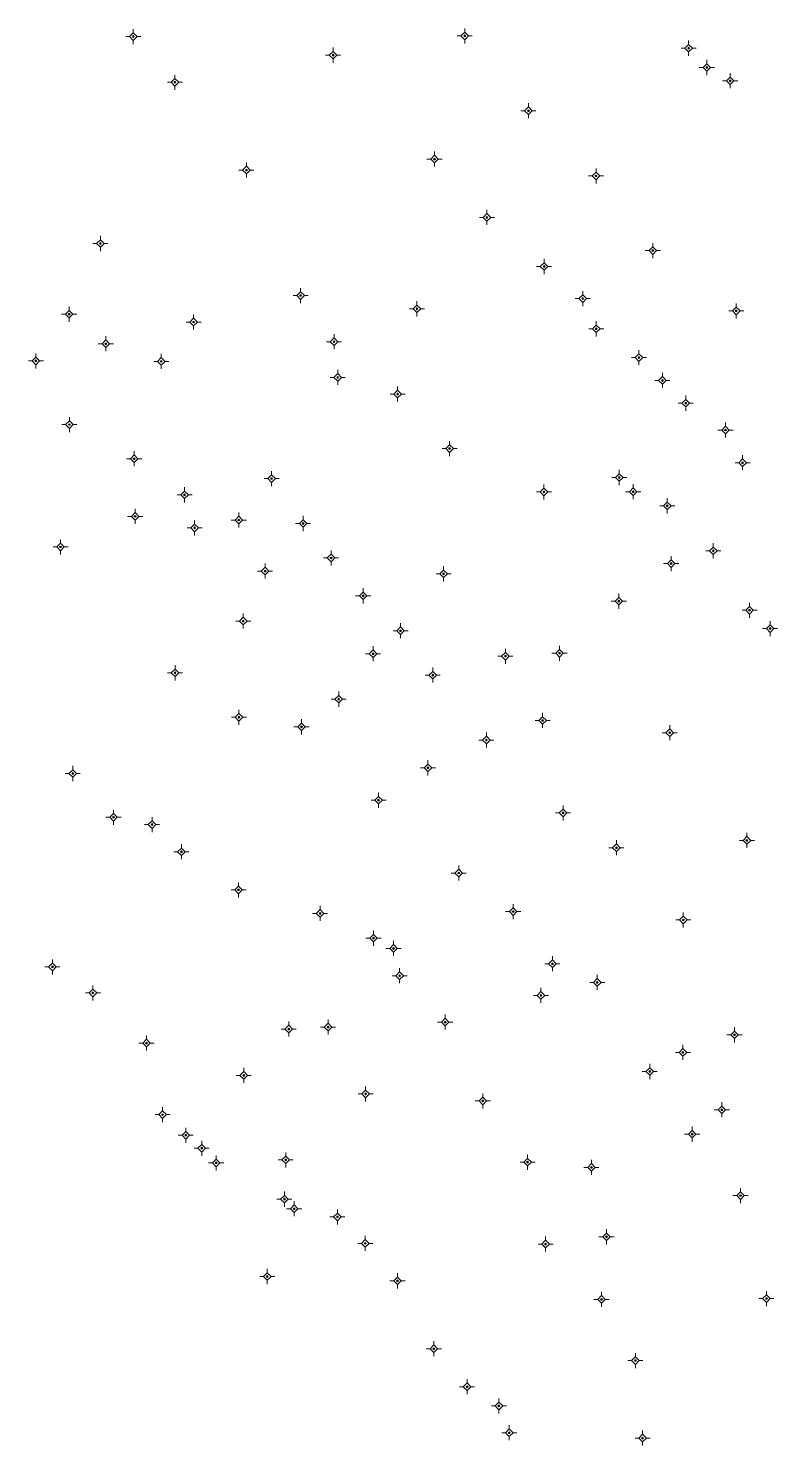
# Model space of a CAD drawing. Header units: metres. Extents: x 549561 to 552993, y 1838153 to 1840977.
# Drawn here: x 551998.2 to 552246.3, y 1840013.6 to 1840482.9 of the extents above; entities that cross this region are included whole.
import ezdxf

# ---------------------------------------------------------------- set-up
doc = ezdxf.new("R2010")
doc.units = ezdxf.units.M
doc.header["$LTSCALE"] = 2.8
doc.layers.add('11', color=7, linetype='Continuous', lineweight=13)

msp = doc.modelspace()

# ---------------------------------------------------------------- hatches: boundary and pattern name
at = {"layer": '11'}
for points in [[(552033.25, 1840480.13, 1), (552032.649, 1840480.13, 1)], [(552143.01, 1840480.35, 1), (552142.409, 1840480.35, 1)], [(552217.16, 1840476.29, 1), (552216.559, 1840476.29, 1)], [(552099.4, 1840473.97, 1), (552098.799, 1840473.97, 1)], [(552223.17, 1840469.89, 1), (552222.569, 1840469.89, 1)], [(552047.03, 1840464.99, 1), (552046.429, 1840464.99, 1)], [(552230.91, 1840465.49, 1), (552230.309, 1840465.49, 1)], [(552164.1, 1840455.58, 1), (552163.5, 1840455.58, 1)], [(552132.99, 1840439.58, 1), (552132.389, 1840439.58, 1)], [(552070.69, 1840435.94, 1), (552070.09, 1840435.94, 1)], [(552186.5, 1840433.97, 1), (552185.899, 1840433.97, 1)], [(552150.36, 1840420.26, 1), (552149.76, 1840420.26, 1)], [(552022.33, 1840411.62, 1), (552021.73, 1840411.62, 1)], [(552205.29, 1840409.26, 1), (552204.689, 1840409.26, 1)], [(552169.29, 1840404, 1), (552168.689, 1840404, 1)], [(552088.64, 1840394.36, 1), (552088.039, 1840394.36, 1)], [(552182.07, 1840393.38, 1), (552181.47, 1840393.38, 1)], [(552012.01, 1840388.22, 1), (552011.409, 1840388.22, 1)], [(552127.19, 1840389.97, 1), (552126.59, 1840389.97, 1)], [(552232.92, 1840389.29, 1), (552232.319, 1840389.29, 1)], [(552053.21, 1840385.62, 1), (552052.61, 1840385.62, 1)], [(552186.57, 1840383.36, 1), (552185.97, 1840383.36, 1)], [(552024.14, 1840378.42, 1), (552023.539, 1840378.42, 1)], [(552099.71, 1840379.1, 1), (552099.11, 1840379.1, 1)], [(552200.71, 1840373.83, 1), (552200.11, 1840373.83, 1)], [(552000.98, 1840372.75, 1), (552000.38, 1840372.75, 1)], [(552042.52, 1840372.6, 1), (552041.919, 1840372.6, 1)], [(552100.93, 1840367.29, 1), (552100.329, 1840367.29, 1)], [(552208.46, 1840366.3, 1), (552207.86, 1840366.3, 1)], [(552120.79, 1840361.78, 1), (552120.189, 1840361.78, 1)], [(552216.19, 1840358.75, 1), (552215.59, 1840358.75, 1)], [(552012.07, 1840351.64, 1), (552011.47, 1840351.64, 1)], [(552229.35, 1840349.87, 1), (552228.75, 1840349.87, 1)], [(552033.54, 1840340.37, 1), (552032.939, 1840340.37, 1)], [(552137.99, 1840343.72, 1), (552137.389, 1840343.72, 1)], [(552235.04, 1840339.04, 1), (552234.439, 1840339.04, 1)], [(552079.05, 1840333.77, 1), (552078.449, 1840333.77, 1)], [(552194.2, 1840334.14, 1), (552193.6, 1840334.14, 1)], [(552050.24, 1840328.41, 1), (552049.639, 1840328.41, 1)], [(552169.25, 1840329.37, 1), (552168.649, 1840329.37, 1)], [(552198.78, 1840329.43, 1), (552198.179, 1840329.43, 1)], [(552210.08, 1840324.77, 1), (552209.48, 1840324.77, 1)], [(552033.86, 1840321.28, 1), (552033.26, 1840321.28, 1)], [(552053.56, 1840317.46, 1), (552052.959, 1840317.46, 1)], [(552068.18, 1840320.07, 1), (552067.579, 1840320.07, 1)], [(552089.48, 1840318.92, 1), (552088.88, 1840318.92, 1)], [(552009.15, 1840311.14, 1), (552008.549, 1840311.14, 1)], [(552098.75, 1840307.5, 1), (552098.149, 1840307.5, 1)], [(552225.33, 1840309.87, 1), (552224.73, 1840309.87, 1)], [(552076.89, 1840303.17, 1), (552076.289, 1840303.17, 1)], [(552211.36, 1840305.64, 1), (552210.76, 1840305.64, 1)], [(552136, 1840302.24, 1), (552135.399, 1840302.24, 1)], [(552109.37, 1840294.98, 1), (552108.769, 1840294.98, 1)], [(552194.05, 1840293.21, 1), (552193.449, 1840293.21, 1)], [(552237.33, 1840290.19, 1), (552236.73, 1840290.19, 1)], [(552069.65, 1840286.61, 1), (552069.049, 1840286.61, 1)], [(552244.14, 1840284.13, 1), (552243.539, 1840284.13, 1)], [(552121.75, 1840283.42, 1), (552121.149, 1840283.42, 1)], [(552112.65, 1840275.8, 1), (552112.049, 1840275.8, 1)], [(552156.47, 1840274.95, 1), (552155.87, 1840274.95, 1)], [(552174.38, 1840275.94, 1), (552173.779, 1840275.94, 1)], [(552047.06, 1840269.49, 1), (552046.459, 1840269.49, 1)], [(552132.41, 1840268.72, 1), (552131.809, 1840268.72, 1)], [(552101.26, 1840260.75, 1), (552100.659, 1840260.75, 1)], [(552068.24, 1840254.75, 1), (552067.639, 1840254.75, 1)], [(552088.94, 1840251.6, 1), (552088.34, 1840251.6, 1)], [(552168.79, 1840253.71, 1), (552168.189, 1840253.71, 1)], [(552150.16, 1840247.21, 1), (552149.559, 1840247.21, 1)], [(552210.89, 1840249.66, 1), (552210.289, 1840249.66, 1)], [(552130.82, 1840238.03, 1), (552130.22, 1840238.03, 1)], [(552013.18, 1840236.14, 1), (552012.579, 1840236.14, 1)], [(552114.47, 1840227.33, 1), (552113.87, 1840227.33, 1)], [(552175.56, 1840223.1, 1), (552174.959, 1840223.1, 1)], [(552026.69, 1840221.64, 1), (552026.09, 1840221.64, 1)], [(552039.44, 1840219.24, 1), (552038.84, 1840219.24, 1)], [(552236.45, 1840214, 1), (552235.85, 1840214, 1)], [(552049.16, 1840210.23, 1), (552048.559, 1840210.23, 1)], [(552193.23, 1840211.56, 1), (552192.63, 1840211.56, 1)], [(552141.03, 1840203.2, 1), (552140.429, 1840203.2, 1)], [(552068.1, 1840197.6, 1), (552067.5, 1840197.6, 1)], [(552159.04, 1840190.41, 1), (552158.439, 1840190.41, 1)], [(552095.09, 1840189.83, 1), (552094.49, 1840189.83, 1)], [(552215.39, 1840187.65, 1), (552214.789, 1840187.65, 1)], [(552112.79, 1840181.63, 1), (552112.189, 1840181.63, 1)], [(552119.4, 1840178.23, 1), (552118.799, 1840178.23, 1)], [(552006.46, 1840172.1, 1), (552005.86, 1840172.1, 1)], [(552172.03, 1840173.15, 1), (552171.429, 1840173.15, 1)], [(552121.45, 1840169.21, 1), (552120.85, 1840169.21, 1)], [(552186.91, 1840166.99, 1), (552186.309, 1840166.99, 1)], [(552019.87, 1840163.49, 1), (552019.269, 1840163.49, 1)], [(552168.26, 1840162.69, 1), (552167.659, 1840162.69, 1)], [(552136.54, 1840153.84, 1), (552135.939, 1840153.84, 1)], [(552084.73, 1840151.54, 1), (552084.13, 1840151.54, 1)], [(552097.74, 1840152.2, 1), (552097.139, 1840152.2, 1)], [(552232.33, 1840149.64, 1), (552231.73, 1840149.64, 1)], [(552037.61, 1840146.91, 1), (552037.01, 1840146.91, 1)], [(552215.26, 1840143.81, 1), (552214.659, 1840143.81, 1)], [(552069.82, 1840136.2, 1), (552069.22, 1840136.2, 1)], [(552204.27, 1840137.5, 1), (552203.669, 1840137.5, 1)], [(552110.19, 1840130.06, 1), (552109.59, 1840130.06, 1)], [(552149, 1840127.73, 1), (552148.399, 1840127.73, 1)], [(552228.14, 1840124.81, 1), (552227.539, 1840124.81, 1)], [(552042.95, 1840123.2, 1), (552042.35, 1840123.2, 1)], [(552050.62, 1840116.37, 1), (552050.019, 1840116.37, 1)], [(552218.32, 1840116.72, 1), (552217.72, 1840116.72, 1)], [(552055.91, 1840112.08, 1), (552055.309, 1840112.08, 1)], [(552060.7, 1840107.22, 1), (552060.1, 1840107.22, 1)], [(552083.72, 1840108.22, 1), (552083.12, 1840108.22, 1)], [(552163.83, 1840107.46, 1), (552163.23, 1840107.46, 1)], [(552184.97, 1840105.74, 1), (552184.37, 1840105.74, 1)], [(552234.34, 1840096.38, 1), (552233.74, 1840096.38, 1)], [(552083.29, 1840095.23, 1), (552082.689, 1840095.23, 1)], [(552086.51, 1840092.05, 1), (552085.909, 1840092.05, 1)], [(552100.84, 1840089.34, 1), (552100.24, 1840089.34, 1)], [(552189.94, 1840082.73, 1), (552189.34, 1840082.73, 1)], [(552110.06, 1840080.59, 1), (552109.459, 1840080.59, 1)], [(552169.79, 1840080.34, 1), (552169.189, 1840080.34, 1)], [(552077.62, 1840069.62, 1), (552077.019, 1840069.62, 1)], [(552120.73, 1840068.19, 1), (552120.13, 1840068.19, 1)], [(552188.29, 1840062.03, 1), (552187.689, 1840062.03, 1)], [(552242.92, 1840062.3, 1), (552242.319, 1840062.3, 1)], [(552132.76, 1840045.71, 1), (552132.159, 1840045.71, 1)], [(552199.53, 1840041.77, 1), (552198.929, 1840041.77, 1)], [(552143.79, 1840033.12, 1), (552143.189, 1840033.12, 1)], [(552154.34, 1840026.76, 1), (552153.74, 1840026.76, 1)], [(552157.75, 1840017.9, 1), (552157.149, 1840017.9, 1)], [(552201.9, 1840016.11, 1), (552201.299, 1840016.11, 1)]]:
    msp.add_hatch(color=256, dxfattribs=at).paths.add_polyline_path(points)

# ---------------------------------------------------------------- linework, layer by layer
for p, q in [((552032.95, 1840482.63), (552032.95, 1840481.38)), ((552142.71, 1840482.85), (552142.71, 1840481.6)), ((552031.7, 1840480.13), (552030.45, 1840480.13)), ((552032.95, 1840478.88), (552032.95, 1840477.63)), ((552035.45, 1840480.13), (552034.2, 1840480.13)), ((552141.46, 1840480.35), (552140.21, 1840480.35)), ((552142.71, 1840479.1), (552142.71, 1840477.85)), ((552145.21, 1840480.35), (552143.96, 1840480.35)), ((552216.86, 1840478.79), (552216.86, 1840477.54)), ((552097.85, 1840473.97), (552096.6, 1840473.97)), ((552099.1, 1840476.47), (552099.1, 1840475.22)), ((552099.1, 1840472.72), (552099.1, 1840471.47)), ((552101.6, 1840473.97), (552100.35, 1840473.97)), ((552215.61, 1840476.29), (552214.36, 1840476.29)), ((552216.86, 1840475.04), (552216.86, 1840473.79)), ((552219.36, 1840476.29), (552218.11, 1840476.29)), ((552222.87, 1840472.39), (552222.87, 1840471.14)), ((552046.73, 1840467.49), (552046.73, 1840466.24)), ((552221.62, 1840469.89), (552220.37, 1840469.89)), ((552222.87, 1840468.64), (552222.87, 1840467.39)), ((552225.37, 1840469.89), (552224.12, 1840469.89)), ((552230.61, 1840467.99), (552230.61, 1840466.74)), ((552045.48, 1840464.99), (552044.23, 1840464.99)), ((552046.73, 1840463.74), (552046.73, 1840462.49)), ((552049.23, 1840464.99), (552047.98, 1840464.99)), ((552229.36, 1840465.49), (552228.11, 1840465.49)), ((552230.61, 1840464.24), (552230.61, 1840462.99)), ((552233.11, 1840465.49), (552231.86, 1840465.49)), ((552163.8, 1840458.08), (552163.8, 1840456.83)), ((552162.55, 1840455.58), (552161.3, 1840455.58)), ((552163.8, 1840454.33), (552163.8, 1840453.08)), ((552166.3, 1840455.58), (552165.05, 1840455.58)), ((552131.44, 1840439.58), (552130.19, 1840439.58)), ((552132.69, 1840442.08), (552132.69, 1840440.83)), ((552135.19, 1840439.58), (552133.94, 1840439.58)), ((552069.14, 1840435.94), (552067.89, 1840435.94)), ((552070.39, 1840438.44), (552070.39, 1840437.19)), ((552070.39, 1840434.69), (552070.39, 1840433.44)), ((552072.89, 1840435.94), (552071.64, 1840435.94)), ((552132.69, 1840438.33), (552132.69, 1840437.08)), ((552186.2, 1840436.47), (552186.2, 1840435.22)), ((552184.95, 1840433.97), (552183.7, 1840433.97)), ((552186.2, 1840432.72), (552186.2, 1840431.47)), ((552188.7, 1840433.97), (552187.45, 1840433.97)), ((552150.06, 1840422.76), (552150.06, 1840421.51)), ((552148.81, 1840420.26), (552147.56, 1840420.26)), ((552150.06, 1840419.01), (552150.06, 1840417.76)), ((552152.56, 1840420.26), (552151.31, 1840420.26)), ((552020.78, 1840411.62), (552019.53, 1840411.62)), ((552022.03, 1840414.12), (552022.03, 1840412.87)), ((552024.53, 1840411.62), (552023.28, 1840411.62)), ((552204.99, 1840411.76), (552204.99, 1840410.51)), ((552022.03, 1840410.37), (552022.03, 1840409.12)), ((552168.99, 1840406.5), (552168.99, 1840405.25)), ((552203.74, 1840409.26), (552202.49, 1840409.26)), ((552204.99, 1840408.01), (552204.99, 1840406.76)), ((552207.49, 1840409.26), (552206.24, 1840409.26)), ((552167.74, 1840404), (552166.49, 1840404)), ((552168.99, 1840402.75), (552168.99, 1840401.5)), ((552171.49, 1840404), (552170.24, 1840404)), ((552088.34, 1840396.86), (552088.34, 1840395.61)), ((552087.09, 1840394.36), (552085.84, 1840394.36)), ((552088.34, 1840393.11), (552088.34, 1840391.86)), ((552090.84, 1840394.36), (552089.59, 1840394.36)), ((552126.89, 1840392.47), (552126.89, 1840391.22)), ((552180.52, 1840393.38), (552179.27, 1840393.38)), ((552181.77, 1840395.88), (552181.77, 1840394.63)), ((552181.77, 1840392.13), (552181.77, 1840390.88)), ((552184.27, 1840393.38), (552183.02, 1840393.38)), ((552010.46, 1840388.22), (552009.21, 1840388.22)), ((552011.71, 1840390.72), (552011.71, 1840389.47)), ((552014.21, 1840388.22), (552012.96, 1840388.22)), ((552052.91, 1840388.12), (552052.91, 1840386.87)), ((552125.64, 1840389.97), (552124.39, 1840389.97)), ((552126.89, 1840388.72), (552126.89, 1840387.47)), ((552129.39, 1840389.97), (552128.14, 1840389.97)), ((552231.37, 1840389.29), (552230.12, 1840389.29)), ((552232.62, 1840391.79), (552232.62, 1840390.54)), ((552232.62, 1840388.04), (552232.62, 1840386.79)), ((552235.12, 1840389.29), (552233.87, 1840389.29)), ((552011.71, 1840386.97), (552011.71, 1840385.72)), ((552051.66, 1840385.62), (552050.41, 1840385.62)), ((552052.91, 1840384.37), (552052.91, 1840383.12)), ((552055.41, 1840385.62), (552054.16, 1840385.62)), ((552185.02, 1840383.36), (552183.77, 1840383.36)), ((552186.27, 1840385.86), (552186.27, 1840384.61)), ((552188.77, 1840383.36), (552187.52, 1840383.36)), ((552022.59, 1840378.42), (552021.34, 1840378.42)), ((552023.84, 1840380.92), (552023.84, 1840379.67)), ((552026.34, 1840378.42), (552025.09, 1840378.42)), ((552098.16, 1840379.1), (552096.91, 1840379.1)), ((552099.41, 1840381.6), (552099.41, 1840380.35)), ((552101.91, 1840379.1), (552100.66, 1840379.1)), ((552186.27, 1840382.11), (552186.27, 1840380.86)), ((552000.68, 1840375.25), (552000.68, 1840374)), ((552023.84, 1840377.17), (552023.84, 1840375.92)), ((552042.22, 1840375.1), (552042.22, 1840373.85)), ((552099.41, 1840377.85), (552099.41, 1840376.6)), ((552199.16, 1840373.83), (552197.91, 1840373.83)), ((552200.41, 1840376.33), (552200.41, 1840375.08)), ((552202.91, 1840373.83), (552201.66, 1840373.83)), ((551999.43, 1840372.75), (551998.18, 1840372.75)), ((552000.68, 1840371.5), (552000.68, 1840370.25)), ((552003.18, 1840372.75), (552001.93, 1840372.75)), ((552040.97, 1840372.6), (552039.72, 1840372.6)), ((552042.22, 1840371.35), (552042.22, 1840370.1)), ((552044.72, 1840372.6), (552043.47, 1840372.6)), ((552100.63, 1840369.79), (552100.63, 1840368.54)), ((552200.41, 1840372.58), (552200.41, 1840371.33)), ((552208.16, 1840368.8), (552208.16, 1840367.55)), ((552099.38, 1840367.29), (552098.13, 1840367.29)), ((552100.63, 1840366.04), (552100.63, 1840364.79)), ((552103.13, 1840367.29), (552101.88, 1840367.29)), ((552120.49, 1840364.28), (552120.49, 1840363.03)), ((552206.91, 1840366.3), (552205.66, 1840366.3)), ((552208.16, 1840365.05), (552208.16, 1840363.8)), ((552210.66, 1840366.3), (552209.41, 1840366.3)), ((552119.24, 1840361.78), (552117.99, 1840361.78)), ((552120.49, 1840360.53), (552120.49, 1840359.28)), ((552122.99, 1840361.78), (552121.74, 1840361.78)), ((552215.89, 1840361.25), (552215.89, 1840360)), ((552214.64, 1840358.75), (552213.39, 1840358.75)), ((552215.89, 1840357.5), (552215.89, 1840356.25)), ((552218.39, 1840358.75), (552217.14, 1840358.75)), ((552010.52, 1840351.64), (552009.27, 1840351.64)), ((552011.77, 1840354.14), (552011.77, 1840352.89)), ((552011.77, 1840350.39), (552011.77, 1840349.14)), ((552014.27, 1840351.64), (552013.02, 1840351.64)), ((552229.05, 1840352.37), (552229.05, 1840351.12)), ((552137.69, 1840346.22), (552137.69, 1840344.97)), ((552227.8, 1840349.87), (552226.55, 1840349.87)), ((552229.05, 1840348.62), (552229.05, 1840347.37)), ((552231.55, 1840349.87), (552230.3, 1840349.87)), ((552033.24, 1840342.87), (552033.24, 1840341.62)), ((552136.44, 1840343.72), (552135.19, 1840343.72)), ((552137.69, 1840342.47), (552137.69, 1840341.22)), ((552140.19, 1840343.72), (552138.94, 1840343.72)), ((552234.74, 1840341.54), (552234.74, 1840340.29)), ((552031.99, 1840340.37), (552030.74, 1840340.37)), ((552033.24, 1840339.12), (552033.24, 1840337.87)), ((552035.74, 1840340.37), (552034.49, 1840340.37)), ((552078.75, 1840336.27), (552078.75, 1840335.02)), ((552193.9, 1840336.64), (552193.9, 1840335.39)), ((552233.49, 1840339.04), (552232.24, 1840339.04)), ((552234.74, 1840337.79), (552234.74, 1840336.54)), ((552237.24, 1840339.04), (552235.99, 1840339.04)), ((552077.5, 1840333.77), (552076.25, 1840333.77)), ((552078.75, 1840332.52), (552078.75, 1840331.27)), ((552081.25, 1840333.77), (552080, 1840333.77)), ((552168.95, 1840331.87), (552168.95, 1840330.62)), ((552192.65, 1840334.14), (552191.4, 1840334.14)), ((552193.9, 1840332.89), (552193.9, 1840331.64)), ((552196.4, 1840334.14), (552195.15, 1840334.14)), ((552198.48, 1840331.93), (552198.48, 1840330.68)), ((552048.69, 1840328.41), (552047.44, 1840328.41)), ((552049.94, 1840330.91), (552049.94, 1840329.66)), ((552049.94, 1840327.16), (552049.94, 1840325.91)), ((552052.44, 1840328.41), (552051.19, 1840328.41)), ((552167.7, 1840329.37), (552166.45, 1840329.37)), ((552168.95, 1840328.12), (552168.95, 1840326.87)), ((552171.45, 1840329.37), (552170.2, 1840329.37)), ((552197.23, 1840329.43), (552195.98, 1840329.43)), ((552198.48, 1840328.18), (552198.48, 1840326.93)), ((552200.98, 1840329.43), (552199.73, 1840329.43)), ((552209.78, 1840327.27), (552209.78, 1840326.02)), ((552033.56, 1840323.78), (552033.56, 1840322.53)), ((552067.88, 1840322.57), (552067.88, 1840321.32)), ((552208.53, 1840324.77), (552207.28, 1840324.77)), ((552209.78, 1840323.52), (552209.78, 1840322.27)), ((552212.28, 1840324.77), (552211.03, 1840324.77)), ((552032.31, 1840321.28), (552031.06, 1840321.28)), ((552033.56, 1840320.03), (552033.56, 1840318.78)), ((552036.06, 1840321.28), (552034.81, 1840321.28)), ((552052.01, 1840317.46), (552050.76, 1840317.46)), ((552053.26, 1840319.96), (552053.26, 1840318.71)), ((552055.76, 1840317.46), (552054.51, 1840317.46)), ((552066.63, 1840320.07), (552065.38, 1840320.07)), ((552067.88, 1840318.82), (552067.88, 1840317.57)), ((552070.38, 1840320.07), (552069.13, 1840320.07)), ((552087.93, 1840318.92), (552086.68, 1840318.92)), ((552089.18, 1840321.42), (552089.18, 1840320.17)), ((552089.18, 1840317.67), (552089.18, 1840316.42)), ((552091.68, 1840318.92), (552090.43, 1840318.92)), ((552008.85, 1840313.64), (552008.85, 1840312.39)), ((552053.26, 1840316.21), (552053.26, 1840314.96)), ((552225.03, 1840312.37), (552225.03, 1840311.12)), ((552007.6, 1840311.14), (552006.35, 1840311.14)), ((552008.85, 1840309.89), (552008.85, 1840308.64)), ((552011.35, 1840311.14), (552010.1, 1840311.14)), ((552098.45, 1840310), (552098.45, 1840308.75)), ((552211.06, 1840308.14), (552211.06, 1840306.89)), ((552223.78, 1840309.87), (552222.53, 1840309.87)), ((552225.03, 1840308.62), (552225.03, 1840307.37)), ((552227.53, 1840309.87), (552226.28, 1840309.87)), ((552075.34, 1840303.17), (552074.09, 1840303.17)), ((552076.59, 1840305.67), (552076.59, 1840304.42)), ((552079.09, 1840303.17), (552077.84, 1840303.17)), ((552097.2, 1840307.5), (552095.95, 1840307.5)), ((552098.45, 1840306.25), (552098.45, 1840305)), ((552100.95, 1840307.5), (552099.7, 1840307.5)), ((552135.7, 1840304.74), (552135.7, 1840303.49)), ((552209.81, 1840305.64), (552208.56, 1840305.64)), ((552211.06, 1840304.39), (552211.06, 1840303.14)), ((552213.56, 1840305.64), (552212.31, 1840305.64)), ((552076.59, 1840301.92), (552076.59, 1840300.67)), ((552134.45, 1840302.24), (552133.2, 1840302.24)), ((552135.7, 1840300.99), (552135.7, 1840299.74)), ((552138.2, 1840302.24), (552136.95, 1840302.24)), ((552107.82, 1840294.98), (552106.57, 1840294.98)), ((552109.07, 1840297.48), (552109.07, 1840296.23)), ((552109.07, 1840293.73), (552109.07, 1840292.48)), ((552111.57, 1840294.98), (552110.32, 1840294.98)), ((552193.75, 1840295.71), (552193.75, 1840294.46)), ((552069.35, 1840289.11), (552069.35, 1840287.86)), ((552192.5, 1840293.21), (552191.25, 1840293.21)), ((552193.75, 1840291.96), (552193.75, 1840290.71)), ((552196.25, 1840293.21), (552195, 1840293.21)), ((552235.78, 1840290.19), (552234.53, 1840290.19)), ((552237.03, 1840292.69), (552237.03, 1840291.44)), ((552237.03, 1840288.94), (552237.03, 1840287.69)), ((552239.53, 1840290.19), (552238.28, 1840290.19)), ((552068.1, 1840286.61), (552066.85, 1840286.61)), ((552069.35, 1840285.36), (552069.35, 1840284.11)), ((552071.85, 1840286.61), (552070.6, 1840286.61)), ((552121.45, 1840285.92), (552121.45, 1840284.67)), ((552243.84, 1840286.63), (552243.84, 1840285.38)), ((552120.2, 1840283.42), (552118.95, 1840283.42)), ((552121.45, 1840282.17), (552121.45, 1840280.92)), ((552123.95, 1840283.42), (552122.7, 1840283.42)), ((552242.59, 1840284.13), (552241.34, 1840284.13)), ((552243.84, 1840282.88), (552243.84, 1840281.63)), ((552246.34, 1840284.13), (552245.09, 1840284.13)), ((552111.1, 1840275.8), (552109.85, 1840275.8)), ((552112.35, 1840278.3), (552112.35, 1840277.05)), ((552114.85, 1840275.8), (552113.6, 1840275.8)), ((552154.92, 1840274.95), (552153.67, 1840274.95)), ((552156.17, 1840277.45), (552156.17, 1840276.2)), ((552158.67, 1840274.95), (552157.42, 1840274.95)), ((552172.83, 1840275.94), (552171.58, 1840275.94)), ((552174.08, 1840278.44), (552174.08, 1840277.19)), ((552176.58, 1840275.94), (552175.33, 1840275.94)), ((552046.76, 1840271.99), (552046.76, 1840270.74)), ((552112.35, 1840274.55), (552112.35, 1840273.3)), ((552132.11, 1840271.22), (552132.11, 1840269.97)), ((552156.17, 1840273.7), (552156.17, 1840272.45)), ((552174.08, 1840274.69), (552174.08, 1840273.44)), ((552045.51, 1840269.49), (552044.26, 1840269.49)), ((552046.76, 1840268.24), (552046.76, 1840266.99)), ((552049.26, 1840269.49), (552048.01, 1840269.49)), ((552130.86, 1840268.72), (552129.61, 1840268.72)), ((552132.11, 1840267.47), (552132.11, 1840266.22)), ((552134.61, 1840268.72), (552133.36, 1840268.72)), ((552099.71, 1840260.75), (552098.46, 1840260.75)), ((552100.96, 1840263.25), (552100.96, 1840262)), ((552103.46, 1840260.75), (552102.21, 1840260.75)), ((552067.94, 1840257.25), (552067.94, 1840256)), ((552100.96, 1840259.5), (552100.96, 1840258.25)), ((552168.49, 1840256.21), (552168.49, 1840254.96)), ((552066.69, 1840254.75), (552065.44, 1840254.75)), ((552067.94, 1840253.5), (552067.94, 1840252.25)), ((552070.44, 1840254.75), (552069.19, 1840254.75)), ((552087.39, 1840251.6), (552086.14, 1840251.6)), ((552088.64, 1840254.1), (552088.64, 1840252.85)), ((552091.14, 1840251.6), (552089.89, 1840251.6)), ((552167.24, 1840253.71), (552165.99, 1840253.71)), ((552168.49, 1840252.46), (552168.49, 1840251.21)), ((552170.99, 1840253.71), (552169.74, 1840253.71)), ((552210.59, 1840252.16), (552210.59, 1840250.91)), ((552088.64, 1840250.35), (552088.64, 1840249.1)), ((552148.61, 1840247.21), (552147.36, 1840247.21)), ((552149.86, 1840249.71), (552149.86, 1840248.46)), ((552152.36, 1840247.21), (552151.11, 1840247.21)), ((552209.34, 1840249.66), (552208.09, 1840249.66)), ((552210.59, 1840248.41), (552210.59, 1840247.16)), ((552213.09, 1840249.66), (552211.84, 1840249.66)), ((552149.86, 1840245.96), (552149.86, 1840244.71)), ((552012.88, 1840238.64), (552012.88, 1840237.39)), ((552129.27, 1840238.03), (552128.02, 1840238.03)), ((552130.52, 1840240.53), (552130.52, 1840239.28)), ((552133.02, 1840238.03), (552131.77, 1840238.03)), ((552011.63, 1840236.14), (552010.38, 1840236.14)), ((552012.88, 1840234.89), (552012.88, 1840233.64)), ((552015.38, 1840236.14), (552014.13, 1840236.14)), ((552130.52, 1840236.78), (552130.52, 1840235.53)), ((552114.17, 1840229.83), (552114.17, 1840228.58)), ((552026.39, 1840224.14), (552026.39, 1840222.89)), ((552112.92, 1840227.33), (552111.67, 1840227.33)), ((552114.17, 1840226.08), (552114.17, 1840224.83)), ((552116.67, 1840227.33), (552115.42, 1840227.33)), ((552175.26, 1840225.6), (552175.26, 1840224.35)), ((552025.14, 1840221.64), (552023.89, 1840221.64)), ((552026.39, 1840220.39), (552026.39, 1840219.14)), ((552028.89, 1840221.64), (552027.64, 1840221.64)), ((552037.89, 1840219.24), (552036.64, 1840219.24)), ((552039.14, 1840221.74), (552039.14, 1840220.49)), ((552041.64, 1840219.24), (552040.39, 1840219.24)), ((552174.01, 1840223.1), (552172.76, 1840223.1)), ((552175.26, 1840221.85), (552175.26, 1840220.6)), ((552177.76, 1840223.1), (552176.51, 1840223.1)), ((552039.14, 1840217.99), (552039.14, 1840216.74)), ((552192.93, 1840214.06), (552192.93, 1840212.81)), ((552234.9, 1840214), (552233.65, 1840214)), ((552236.15, 1840216.5), (552236.15, 1840215.25)), ((552238.65, 1840214), (552237.4, 1840214)), ((552047.61, 1840210.23), (552046.36, 1840210.23)), ((552048.86, 1840212.73), (552048.86, 1840211.48)), ((552051.36, 1840210.23), (552050.11, 1840210.23)), ((552191.68, 1840211.56), (552190.43, 1840211.56)), ((552192.93, 1840210.31), (552192.93, 1840209.06)), ((552195.43, 1840211.56), (552194.18, 1840211.56)), ((552236.15, 1840212.75), (552236.15, 1840211.5)), ((552048.86, 1840208.98), (552048.86, 1840207.73)), ((552140.73, 1840205.7), (552140.73, 1840204.45)), ((552067.8, 1840200.1), (552067.8, 1840198.85)), ((552139.48, 1840203.2), (552138.23, 1840203.2)), ((552140.73, 1840201.95), (552140.73, 1840200.7)), ((552143.23, 1840203.2), (552141.98, 1840203.2)), ((552066.55, 1840197.6), (552065.3, 1840197.6)), ((552067.8, 1840196.35), (552067.8, 1840195.1)), ((552070.3, 1840197.6), (552069.05, 1840197.6)), ((552094.79, 1840192.33), (552094.79, 1840191.08)), ((552157.49, 1840190.41), (552156.24, 1840190.41)), ((552158.74, 1840192.91), (552158.74, 1840191.66)), ((552161.24, 1840190.41), (552159.99, 1840190.41)), ((552093.54, 1840189.83), (552092.29, 1840189.83)), ((552094.79, 1840188.58), (552094.79, 1840187.33)), ((552097.29, 1840189.83), (552096.04, 1840189.83)), ((552158.74, 1840189.16), (552158.74, 1840187.91)), ((552213.84, 1840187.65), (552212.59, 1840187.65)), ((552215.09, 1840190.15), (552215.09, 1840188.9)), ((552215.09, 1840186.4), (552215.09, 1840185.15)), ((552217.59, 1840187.65), (552216.34, 1840187.65)), ((552111.24, 1840181.63), (552109.99, 1840181.63)), ((552112.49, 1840184.13), (552112.49, 1840182.88)), ((552114.99, 1840181.63), (552113.74, 1840181.63)), ((552112.49, 1840180.38), (552112.49, 1840179.13)), ((552117.85, 1840178.23), (552116.6, 1840178.23)), ((552119.1, 1840180.73), (552119.1, 1840179.48)), ((552119.1, 1840176.98), (552119.1, 1840175.73)), ((552121.6, 1840178.23), (552120.35, 1840178.23)), ((552004.91, 1840172.1), (552003.66, 1840172.1)), ((552006.16, 1840174.6), (552006.16, 1840173.35)), ((552008.66, 1840172.1), (552007.41, 1840172.1)), ((552121.15, 1840171.71), (552121.15, 1840170.46)), ((552170.48, 1840173.15), (552169.23, 1840173.15)), ((552171.73, 1840175.65), (552171.73, 1840174.4)), ((552171.73, 1840171.9), (552171.73, 1840170.65)), ((552174.23, 1840173.15), (552172.98, 1840173.15)), ((552006.16, 1840170.85), (552006.16, 1840169.6)), ((552119.9, 1840169.21), (552118.65, 1840169.21)), ((552121.15, 1840167.96), (552121.15, 1840166.71)), ((552123.65, 1840169.21), (552122.4, 1840169.21)), ((552185.36, 1840166.99), (552184.11, 1840166.99)), ((552186.61, 1840169.49), (552186.61, 1840168.24)), ((552189.11, 1840166.99), (552187.86, 1840166.99)), ((552018.32, 1840163.49), (552017.07, 1840163.49)), ((552019.57, 1840165.99), (552019.57, 1840164.74)), ((552019.57, 1840162.24), (552019.57, 1840160.99)), ((552022.07, 1840163.49), (552020.82, 1840163.49)), ((552166.71, 1840162.69), (552165.46, 1840162.69)), ((552167.96, 1840165.19), (552167.96, 1840163.94)), ((552170.46, 1840162.69), (552169.21, 1840162.69)), ((552186.61, 1840165.74), (552186.61, 1840164.49)), ((552167.96, 1840161.44), (552167.96, 1840160.19)), ((552084.43, 1840154.04), (552084.43, 1840152.79)), ((552097.44, 1840154.7), (552097.44, 1840153.45)), ((552134.99, 1840153.84), (552133.74, 1840153.84)), ((552136.24, 1840156.34), (552136.24, 1840155.09)), ((552138.74, 1840153.84), (552137.49, 1840153.84)), ((552037.31, 1840149.41), (552037.31, 1840148.16)), ((552083.18, 1840151.54), (552081.93, 1840151.54)), ((552084.43, 1840150.29), (552084.43, 1840149.04)), ((552086.93, 1840151.54), (552085.68, 1840151.54)), ((552096.19, 1840152.2), (552094.94, 1840152.2)), ((552097.44, 1840150.95), (552097.44, 1840149.7)), ((552099.94, 1840152.2), (552098.69, 1840152.2)), ((552136.24, 1840152.59), (552136.24, 1840151.34)), ((552230.78, 1840149.64), (552229.53, 1840149.64)), ((552232.03, 1840152.14), (552232.03, 1840150.89)), ((552232.03, 1840148.39), (552232.03, 1840147.14)), ((552234.53, 1840149.64), (552233.28, 1840149.64)), ((552036.06, 1840146.91), (552034.81, 1840146.91)), ((552037.31, 1840145.66), (552037.31, 1840144.41)), ((552039.81, 1840146.91), (552038.56, 1840146.91)), ((552213.71, 1840143.81), (552212.46, 1840143.81)), ((552214.96, 1840146.31), (552214.96, 1840145.06)), ((552217.46, 1840143.81), (552216.21, 1840143.81)), ((552203.97, 1840140), (552203.97, 1840138.75)), ((552214.96, 1840142.56), (552214.96, 1840141.31)), ((552068.27, 1840136.2), (552067.02, 1840136.2)), ((552069.52, 1840138.7), (552069.52, 1840137.45)), ((552069.52, 1840134.95), (552069.52, 1840133.7)), ((552072.02, 1840136.2), (552070.77, 1840136.2)), ((552202.72, 1840137.5), (552201.47, 1840137.5)), ((552203.97, 1840136.25), (552203.97, 1840135)), ((552206.47, 1840137.5), (552205.22, 1840137.5)), ((552108.64, 1840130.06), (552107.39, 1840130.06)), ((552109.89, 1840132.56), (552109.89, 1840131.31)), ((552112.39, 1840130.06), (552111.14, 1840130.06)), ((552148.7, 1840130.23), (552148.7, 1840128.98)), ((552042.65, 1840125.7), (552042.65, 1840124.45)), ((552109.89, 1840128.81), (552109.89, 1840127.56)), ((552147.45, 1840127.73), (552146.2, 1840127.73)), ((552148.7, 1840126.48), (552148.7, 1840125.23)), ((552151.2, 1840127.73), (552149.95, 1840127.73)), ((552226.59, 1840124.81), (552225.34, 1840124.81)), ((552227.84, 1840127.31), (552227.84, 1840126.06)), ((552230.34, 1840124.81), (552229.09, 1840124.81)), ((552041.4, 1840123.2), (552040.15, 1840123.2)), ((552042.65, 1840121.95), (552042.65, 1840120.7)), ((552045.15, 1840123.2), (552043.9, 1840123.2)), ((552227.84, 1840123.56), (552227.84, 1840122.31)), ((552049.07, 1840116.37), (552047.82, 1840116.37)), ((552050.32, 1840118.87), (552050.32, 1840117.62)), ((552052.82, 1840116.37), (552051.57, 1840116.37)), ((552216.77, 1840116.72), (552215.52, 1840116.72)), ((552218.02, 1840119.22), (552218.02, 1840117.97)), ((552218.02, 1840115.47), (552218.02, 1840114.22)), ((552220.52, 1840116.72), (552219.27, 1840116.72)), ((552050.32, 1840115.12), (552050.32, 1840113.87)), ((552054.36, 1840112.08), (552053.11, 1840112.08)), ((552055.61, 1840114.58), (552055.61, 1840113.33)), ((552055.61, 1840110.83), (552055.61, 1840109.58)), ((552058.11, 1840112.08), (552056.86, 1840112.08)), ((552083.42, 1840110.72), (552083.42, 1840109.47)), ((552059.15, 1840107.22), (552057.9, 1840107.22)), ((552060.4, 1840109.72), (552060.4, 1840108.47)), ((552060.4, 1840105.97), (552060.4, 1840104.72)), ((552062.9, 1840107.22), (552061.65, 1840107.22)), ((552082.17, 1840108.22), (552080.92, 1840108.22)), ((552083.42, 1840106.97), (552083.42, 1840105.72)), ((552085.92, 1840108.22), (552084.67, 1840108.22)), ((552162.28, 1840107.46), (552161.03, 1840107.46)), ((552163.53, 1840109.96), (552163.53, 1840108.71)), ((552163.53, 1840106.21), (552163.53, 1840104.96)), ((552166.03, 1840107.46), (552164.78, 1840107.46)), ((552184.67, 1840108.24), (552184.67, 1840106.99)), ((552183.42, 1840105.74), (552182.17, 1840105.74)), ((552184.67, 1840104.49), (552184.67, 1840103.24)), ((552187.17, 1840105.74), (552185.92, 1840105.74)), ((552082.99, 1840097.73), (552082.99, 1840096.48)), ((552234.04, 1840098.88), (552234.04, 1840097.63)), ((552081.74, 1840095.23), (552080.49, 1840095.23)), ((552082.99, 1840093.98), (552082.99, 1840092.73)), ((552084.96, 1840092.05), (552083.71, 1840092.05)), ((552085.49, 1840095.23), (552084.24, 1840095.23)), ((552086.21, 1840094.55), (552086.21, 1840093.3)), ((552088.71, 1840092.05), (552087.46, 1840092.05)), ((552100.54, 1840091.84), (552100.54, 1840090.59)), ((552232.79, 1840096.38), (552231.54, 1840096.38)), ((552234.04, 1840095.13), (552234.04, 1840093.88)), ((552236.54, 1840096.38), (552235.29, 1840096.38)), ((552086.21, 1840090.8), (552086.21, 1840089.55)), ((552099.29, 1840089.34), (552098.04, 1840089.34)), ((552100.54, 1840088.09), (552100.54, 1840086.84)), ((552103.04, 1840089.34), (552101.79, 1840089.34)), ((552109.76, 1840083.09), (552109.76, 1840081.84)), ((552169.49, 1840082.84), (552169.49, 1840081.59)), ((552188.39, 1840082.73), (552187.14, 1840082.73)), ((552189.64, 1840085.23), (552189.64, 1840083.98)), ((552192.14, 1840082.73), (552190.89, 1840082.73)), ((552108.51, 1840080.59), (552107.26, 1840080.59)), ((552109.76, 1840079.34), (552109.76, 1840078.09)), ((552112.26, 1840080.59), (552111.01, 1840080.59)), ((552168.24, 1840080.34), (552166.99, 1840080.34)), ((552169.49, 1840079.09), (552169.49, 1840077.84)), ((552171.99, 1840080.34), (552170.74, 1840080.34)), ((552189.64, 1840081.48), (552189.64, 1840080.23)), ((552076.07, 1840069.62), (552074.82, 1840069.62)), ((552077.32, 1840072.12), (552077.32, 1840070.87)), ((552077.32, 1840068.37), (552077.32, 1840067.12)), ((552079.82, 1840069.62), (552078.57, 1840069.62)), ((552120.43, 1840070.69), (552120.43, 1840069.44)), ((552119.18, 1840068.19), (552117.93, 1840068.19)), ((552120.43, 1840066.94), (552120.43, 1840065.69)), ((552122.93, 1840068.19), (552121.68, 1840068.19)), ((552187.99, 1840064.53), (552187.99, 1840063.28)), ((552242.62, 1840064.8), (552242.62, 1840063.55)), ((552186.74, 1840062.03), (552185.49, 1840062.03)), ((552187.99, 1840060.78), (552187.99, 1840059.53)), ((552190.49, 1840062.03), (552189.24, 1840062.03)), ((552241.37, 1840062.3), (552240.12, 1840062.3)), ((552242.62, 1840061.05), (552242.62, 1840059.8)), ((552245.12, 1840062.3), (552243.87, 1840062.3)), ((552131.21, 1840045.71), (552129.96, 1840045.71)), ((552132.46, 1840048.21), (552132.46, 1840046.96)), ((552134.96, 1840045.71), (552133.71, 1840045.71)), ((552132.46, 1840044.46), (552132.46, 1840043.21)), ((552197.98, 1840041.77), (552196.73, 1840041.77)), ((552199.23, 1840044.27), (552199.23, 1840043.02)), ((552199.23, 1840040.52), (552199.23, 1840039.27)), ((552201.73, 1840041.77), (552200.48, 1840041.77)), ((552143.49, 1840035.62), (552143.49, 1840034.37)), ((552142.24, 1840033.12), (552140.99, 1840033.12)), ((552143.49, 1840031.87), (552143.49, 1840030.62)), ((552145.99, 1840033.12), (552144.74, 1840033.12)), ((552152.79, 1840026.76), (552151.54, 1840026.76)), ((552154.04, 1840029.26), (552154.04, 1840028.01)), ((552156.54, 1840026.76), (552155.29, 1840026.76)), ((552154.04, 1840025.51), (552154.04, 1840024.26)), ((552156.2, 1840017.9), (552154.95, 1840017.9)), ((552157.45, 1840020.4), (552157.45, 1840019.15)), ((552159.95, 1840017.9), (552158.7, 1840017.9)), ((552201.6, 1840018.61), (552201.6, 1840017.36)), ((552157.45, 1840016.65), (552157.45, 1840015.4)), ((552200.35, 1840016.11), (552199.1, 1840016.11)), ((552201.6, 1840014.86), (552201.6, 1840013.61)), ((552204.1, 1840016.11), (552202.85, 1840016.11))]:
    msp.add_line(p, q, dxfattribs=at)
for points in [[(552032.95, 1840481.38), (552031.7, 1840480.13), (552032.95, 1840478.88), (552034.2, 1840480.13)], [(552142.71, 1840481.6), (552141.46, 1840480.35), (552142.71, 1840479.1), (552143.96, 1840480.35)], [(552216.86, 1840477.54), (552215.61, 1840476.29), (552216.86, 1840475.04), (552218.11, 1840476.29)], [(552099.1, 1840475.22), (552097.85, 1840473.97), (552099.1, 1840472.72), (552100.35, 1840473.97)], [(552222.87, 1840471.14), (552221.62, 1840469.89), (552222.87, 1840468.64), (552224.12, 1840469.89)], [(552046.73, 1840466.24), (552045.48, 1840464.99), (552046.73, 1840463.74), (552047.98, 1840464.99)], [(552230.61, 1840466.74), (552229.36, 1840465.49), (552230.61, 1840464.24), (552231.86, 1840465.49)], [(552163.8, 1840456.83), (552162.55, 1840455.58), (552163.8, 1840454.33), (552165.05, 1840455.58)], [(552132.69, 1840440.83), (552131.44, 1840439.58), (552132.69, 1840438.33), (552133.94, 1840439.58)], [(552070.39, 1840437.19), (552069.14, 1840435.94), (552070.39, 1840434.69), (552071.64, 1840435.94)], [(552186.2, 1840435.22), (552184.95, 1840433.97), (552186.2, 1840432.72), (552187.45, 1840433.97)], [(552150.06, 1840421.51), (552148.81, 1840420.26), (552150.06, 1840419.01), (552151.31, 1840420.26)], [(552022.03, 1840412.87), (552020.78, 1840411.62), (552022.03, 1840410.37), (552023.28, 1840411.62)], [(552204.99, 1840410.51), (552203.74, 1840409.26), (552204.99, 1840408.01), (552206.24, 1840409.26)], [(552168.99, 1840405.25), (552167.74, 1840404), (552168.99, 1840402.75), (552170.24, 1840404)], [(552088.34, 1840395.61), (552087.09, 1840394.36), (552088.34, 1840393.11), (552089.59, 1840394.36)], [(552181.77, 1840394.63), (552180.52, 1840393.38), (552181.77, 1840392.13), (552183.02, 1840393.38)], [(552011.71, 1840389.47), (552010.46, 1840388.22), (552011.71, 1840386.97), (552012.96, 1840388.22)], [(552126.89, 1840391.22), (552125.64, 1840389.97), (552126.89, 1840388.72), (552128.14, 1840389.97)], [(552232.62, 1840390.54), (552231.37, 1840389.29), (552232.62, 1840388.04), (552233.87, 1840389.29)], [(552052.91, 1840386.87), (552051.66, 1840385.62), (552052.91, 1840384.37), (552054.16, 1840385.62)], [(552186.27, 1840384.61), (552185.02, 1840383.36), (552186.27, 1840382.11), (552187.52, 1840383.36)], [(552023.84, 1840379.67), (552022.59, 1840378.42), (552023.84, 1840377.17), (552025.09, 1840378.42)], [(552099.41, 1840380.35), (552098.16, 1840379.1), (552099.41, 1840377.85), (552100.66, 1840379.1)], [(552000.68, 1840374), (551999.43, 1840372.75), (552000.68, 1840371.5), (552001.93, 1840372.75)], [(552042.22, 1840373.85), (552040.97, 1840372.6), (552042.22, 1840371.35), (552043.47, 1840372.6)], [(552200.41, 1840375.08), (552199.16, 1840373.83), (552200.41, 1840372.58), (552201.66, 1840373.83)], [(552100.63, 1840368.54), (552099.38, 1840367.29), (552100.63, 1840366.04), (552101.88, 1840367.29)], [(552208.16, 1840367.55), (552206.91, 1840366.3), (552208.16, 1840365.05), (552209.41, 1840366.3)], [(552120.49, 1840363.03), (552119.24, 1840361.78), (552120.49, 1840360.53), (552121.74, 1840361.78)], [(552215.89, 1840360), (552214.64, 1840358.75), (552215.89, 1840357.5), (552217.14, 1840358.75)], [(552011.77, 1840352.89), (552010.52, 1840351.64), (552011.77, 1840350.39), (552013.02, 1840351.64)], [(552229.05, 1840351.12), (552227.8, 1840349.87), (552229.05, 1840348.62), (552230.3, 1840349.87)], [(552033.24, 1840341.62), (552031.99, 1840340.37), (552033.24, 1840339.12), (552034.49, 1840340.37)], [(552137.69, 1840344.97), (552136.44, 1840343.72), (552137.69, 1840342.47), (552138.94, 1840343.72)], [(552234.74, 1840340.29), (552233.49, 1840339.04), (552234.74, 1840337.79), (552235.99, 1840339.04)], [(552078.75, 1840335.02), (552077.5, 1840333.77), (552078.75, 1840332.52), (552080, 1840333.77)], [(552193.9, 1840335.39), (552192.65, 1840334.14), (552193.9, 1840332.89), (552195.15, 1840334.14)], [(552049.94, 1840329.66), (552048.69, 1840328.41), (552049.94, 1840327.16), (552051.19, 1840328.41)], [(552168.95, 1840330.62), (552167.7, 1840329.37), (552168.95, 1840328.12), (552170.2, 1840329.37)], [(552198.48, 1840330.68), (552197.23, 1840329.43), (552198.48, 1840328.18), (552199.73, 1840329.43)], [(552033.56, 1840322.53), (552032.31, 1840321.28), (552033.56, 1840320.03), (552034.81, 1840321.28)], [(552209.78, 1840326.02), (552208.53, 1840324.77), (552209.78, 1840323.52), (552211.03, 1840324.77)], [(552053.26, 1840318.71), (552052.01, 1840317.46), (552053.26, 1840316.21), (552054.51, 1840317.46)], [(552067.88, 1840321.32), (552066.63, 1840320.07), (552067.88, 1840318.82), (552069.13, 1840320.07)], [(552089.18, 1840320.17), (552087.93, 1840318.92), (552089.18, 1840317.67), (552090.43, 1840318.92)], [(552008.85, 1840312.39), (552007.6, 1840311.14), (552008.85, 1840309.89), (552010.1, 1840311.14)], [(552098.45, 1840308.75), (552097.2, 1840307.5), (552098.45, 1840306.25), (552099.7, 1840307.5)], [(552225.03, 1840311.12), (552223.78, 1840309.87), (552225.03, 1840308.62), (552226.28, 1840309.87)], [(552076.59, 1840304.42), (552075.34, 1840303.17), (552076.59, 1840301.92), (552077.84, 1840303.17)], [(552135.7, 1840303.49), (552134.45, 1840302.24), (552135.7, 1840300.99), (552136.95, 1840302.24)], [(552211.06, 1840306.89), (552209.81, 1840305.64), (552211.06, 1840304.39), (552212.31, 1840305.64)], [(552109.07, 1840296.23), (552107.82, 1840294.98), (552109.07, 1840293.73), (552110.32, 1840294.98)], [(552193.75, 1840294.46), (552192.5, 1840293.21), (552193.75, 1840291.96), (552195, 1840293.21)], [(552237.03, 1840291.44), (552235.78, 1840290.19), (552237.03, 1840288.94), (552238.28, 1840290.19)], [(552069.35, 1840287.86), (552068.1, 1840286.61), (552069.35, 1840285.36), (552070.6, 1840286.61)], [(552121.45, 1840284.67), (552120.2, 1840283.42), (552121.45, 1840282.17), (552122.7, 1840283.42)], [(552243.84, 1840285.38), (552242.59, 1840284.13), (552243.84, 1840282.88), (552245.09, 1840284.13)], [(552112.35, 1840277.05), (552111.1, 1840275.8), (552112.35, 1840274.55), (552113.6, 1840275.8)], [(552156.17, 1840276.2), (552154.92, 1840274.95), (552156.17, 1840273.7), (552157.42, 1840274.95)], [(552174.08, 1840277.19), (552172.83, 1840275.94), (552174.08, 1840274.69), (552175.33, 1840275.94)], [(552046.76, 1840270.74), (552045.51, 1840269.49), (552046.76, 1840268.24), (552048.01, 1840269.49)], [(552132.11, 1840269.97), (552130.86, 1840268.72), (552132.11, 1840267.47), (552133.36, 1840268.72)], [(552100.96, 1840262), (552099.71, 1840260.75), (552100.96, 1840259.5), (552102.21, 1840260.75)], [(552067.94, 1840256), (552066.69, 1840254.75), (552067.94, 1840253.5), (552069.19, 1840254.75)], [(552088.64, 1840252.85), (552087.39, 1840251.6), (552088.64, 1840250.35), (552089.89, 1840251.6)], [(552168.49, 1840254.96), (552167.24, 1840253.71), (552168.49, 1840252.46), (552169.74, 1840253.71)], [(552149.86, 1840248.46), (552148.61, 1840247.21), (552149.86, 1840245.96), (552151.11, 1840247.21)], [(552210.59, 1840250.91), (552209.34, 1840249.66), (552210.59, 1840248.41), (552211.84, 1840249.66)], [(552012.88, 1840237.39), (552011.63, 1840236.14), (552012.88, 1840234.89), (552014.13, 1840236.14)], [(552130.52, 1840239.28), (552129.27, 1840238.03), (552130.52, 1840236.78), (552131.77, 1840238.03)], [(552114.17, 1840228.58), (552112.92, 1840227.33), (552114.17, 1840226.08), (552115.42, 1840227.33)], [(552175.26, 1840224.35), (552174.01, 1840223.1), (552175.26, 1840221.85), (552176.51, 1840223.1)], [(552026.39, 1840222.89), (552025.14, 1840221.64), (552026.39, 1840220.39), (552027.64, 1840221.64)], [(552039.14, 1840220.49), (552037.89, 1840219.24), (552039.14, 1840217.99), (552040.39, 1840219.24)], [(552236.15, 1840215.25), (552234.9, 1840214), (552236.15, 1840212.75), (552237.4, 1840214)], [(552048.86, 1840211.48), (552047.61, 1840210.23), (552048.86, 1840208.98), (552050.11, 1840210.23)], [(552192.93, 1840212.81), (552191.68, 1840211.56), (552192.93, 1840210.31), (552194.18, 1840211.56)], [(552140.73, 1840204.45), (552139.48, 1840203.2), (552140.73, 1840201.95), (552141.98, 1840203.2)], [(552067.8, 1840198.85), (552066.55, 1840197.6), (552067.8, 1840196.35), (552069.05, 1840197.6)], [(552094.79, 1840191.08), (552093.54, 1840189.83), (552094.79, 1840188.58), (552096.04, 1840189.83)], [(552158.74, 1840191.66), (552157.49, 1840190.41), (552158.74, 1840189.16), (552159.99, 1840190.41)], [(552215.09, 1840188.9), (552213.84, 1840187.65), (552215.09, 1840186.4), (552216.34, 1840187.65)], [(552112.49, 1840182.88), (552111.24, 1840181.63), (552112.49, 1840180.38), (552113.74, 1840181.63)], [(552119.1, 1840179.48), (552117.85, 1840178.23), (552119.1, 1840176.98), (552120.35, 1840178.23)], [(552006.16, 1840173.35), (552004.91, 1840172.1), (552006.16, 1840170.85), (552007.41, 1840172.1)], [(552171.73, 1840174.4), (552170.48, 1840173.15), (552171.73, 1840171.9), (552172.98, 1840173.15)], [(552121.15, 1840170.46), (552119.9, 1840169.21), (552121.15, 1840167.96), (552122.4, 1840169.21)], [(552186.61, 1840168.24), (552185.36, 1840166.99), (552186.61, 1840165.74), (552187.86, 1840166.99)], [(552019.57, 1840164.74), (552018.32, 1840163.49), (552019.57, 1840162.24), (552020.82, 1840163.49)], [(552167.96, 1840163.94), (552166.71, 1840162.69), (552167.96, 1840161.44), (552169.21, 1840162.69)], [(552097.44, 1840153.45), (552096.19, 1840152.2), (552097.44, 1840150.95), (552098.69, 1840152.2)], [(552136.24, 1840155.09), (552134.99, 1840153.84), (552136.24, 1840152.59), (552137.49, 1840153.84)], [(552037.31, 1840148.16), (552036.06, 1840146.91), (552037.31, 1840145.66), (552038.56, 1840146.91)], [(552084.43, 1840152.79), (552083.18, 1840151.54), (552084.43, 1840150.29), (552085.68, 1840151.54)], [(552232.03, 1840150.89), (552230.78, 1840149.64), (552232.03, 1840148.39), (552233.28, 1840149.64)], [(552214.96, 1840145.06), (552213.71, 1840143.81), (552214.96, 1840142.56), (552216.21, 1840143.81)], [(552203.97, 1840138.75), (552202.72, 1840137.5), (552203.97, 1840136.25), (552205.22, 1840137.5)], [(552069.52, 1840137.45), (552068.27, 1840136.2), (552069.52, 1840134.95), (552070.77, 1840136.2)], [(552109.89, 1840131.31), (552108.64, 1840130.06), (552109.89, 1840128.81), (552111.14, 1840130.06)], [(552148.7, 1840128.98), (552147.45, 1840127.73), (552148.7, 1840126.48), (552149.95, 1840127.73)], [(552227.84, 1840126.06), (552226.59, 1840124.81), (552227.84, 1840123.56), (552229.09, 1840124.81)], [(552042.65, 1840124.45), (552041.4, 1840123.2), (552042.65, 1840121.95), (552043.9, 1840123.2)], [(552050.32, 1840117.62), (552049.07, 1840116.37), (552050.32, 1840115.12), (552051.57, 1840116.37)], [(552218.02, 1840117.97), (552216.77, 1840116.72), (552218.02, 1840115.47), (552219.27, 1840116.72)], [(552055.61, 1840113.33), (552054.36, 1840112.08), (552055.61, 1840110.83), (552056.86, 1840112.08)], [(552060.4, 1840108.47), (552059.15, 1840107.22), (552060.4, 1840105.97), (552061.65, 1840107.22)], [(552083.42, 1840109.47), (552082.17, 1840108.22), (552083.42, 1840106.97), (552084.67, 1840108.22)], [(552163.53, 1840108.71), (552162.28, 1840107.46), (552163.53, 1840106.21), (552164.78, 1840107.46)], [(552184.67, 1840106.99), (552183.42, 1840105.74), (552184.67, 1840104.49), (552185.92, 1840105.74)], [(552234.04, 1840097.63), (552232.79, 1840096.38), (552234.04, 1840095.13), (552235.29, 1840096.38)], [(552082.99, 1840096.48), (552081.74, 1840095.23), (552082.99, 1840093.98), (552084.24, 1840095.23)], [(552086.21, 1840093.3), (552084.96, 1840092.05), (552086.21, 1840090.8), (552087.46, 1840092.05)], [(552100.54, 1840090.59), (552099.29, 1840089.34), (552100.54, 1840088.09), (552101.79, 1840089.34)], [(552189.64, 1840083.98), (552188.39, 1840082.73), (552189.64, 1840081.48), (552190.89, 1840082.73)], [(552109.76, 1840081.84), (552108.51, 1840080.59), (552109.76, 1840079.34), (552111.01, 1840080.59)], [(552169.49, 1840081.59), (552168.24, 1840080.34), (552169.49, 1840079.09), (552170.74, 1840080.34)], [(552077.32, 1840070.87), (552076.07, 1840069.62), (552077.32, 1840068.37), (552078.57, 1840069.62)], [(552120.43, 1840069.44), (552119.18, 1840068.19), (552120.43, 1840066.94), (552121.68, 1840068.19)], [(552187.99, 1840063.28), (552186.74, 1840062.03), (552187.99, 1840060.78), (552189.24, 1840062.03)], [(552242.62, 1840063.55), (552241.37, 1840062.3), (552242.62, 1840061.05), (552243.87, 1840062.3)], [(552132.46, 1840046.96), (552131.21, 1840045.71), (552132.46, 1840044.46), (552133.71, 1840045.71)], [(552199.23, 1840043.02), (552197.98, 1840041.77), (552199.23, 1840040.52), (552200.48, 1840041.77)], [(552143.49, 1840034.37), (552142.24, 1840033.12), (552143.49, 1840031.87), (552144.74, 1840033.12)], [(552154.04, 1840028.01), (552152.79, 1840026.76), (552154.04, 1840025.51), (552155.29, 1840026.76)], [(552157.45, 1840019.15), (552156.2, 1840017.9), (552157.45, 1840016.65), (552158.7, 1840017.9)], [(552201.6, 1840017.36), (552200.35, 1840016.11), (552201.6, 1840014.86), (552202.85, 1840016.11)]]:
    msp.add_lwpolyline(points, close=True, dxfattribs=at)
for centre in [(552032.949, 1840480.13), (552142.709, 1840480.35), (552216.86, 1840476.29), (552099.1, 1840473.97), (552222.87, 1840469.89), (552046.73, 1840464.99), (552230.61, 1840465.49), (552163.8, 1840455.58), (552132.689, 1840439.58), (552070.39, 1840435.94), (552186.199, 1840433.97), (552150.06, 1840420.26), (552022.03, 1840411.62), (552204.99, 1840409.26), (552168.99, 1840404), (552088.34, 1840394.36), (552181.77, 1840393.38), (552011.709, 1840388.22), (552126.89, 1840389.97), (552232.62, 1840389.29), (552052.91, 1840385.62), (552186.27, 1840383.36), (552023.84, 1840378.42), (552099.41, 1840379.1), (552200.41, 1840373.83), (552000.68, 1840372.75), (552042.22, 1840372.6), (552100.63, 1840367.29), (552208.16, 1840366.3), (552120.49, 1840361.78), (552215.89, 1840358.75), (552011.77, 1840351.64), (552229.05, 1840349.87), (552033.24, 1840340.37), (552137.689, 1840343.72), (552234.74, 1840339.04), (552078.75, 1840333.77), (552193.9, 1840334.14), (552049.939, 1840328.41), (552168.949, 1840329.37), (552198.48, 1840329.43), (552209.78, 1840324.77), (552033.56, 1840321.28), (552053.26, 1840317.46), (552067.88, 1840320.07), (552089.18, 1840318.92), (552008.85, 1840311.14), (552098.449, 1840307.5), (552225.03, 1840309.87), (552076.59, 1840303.17), (552211.06, 1840305.64), (552135.699, 1840302.24), (552109.069, 1840294.98), (552193.75, 1840293.21), (552237.03, 1840290.19), (552069.35, 1840286.61), (552243.84, 1840284.13), (552121.449, 1840283.42), (552112.35, 1840275.8), (552156.17, 1840274.95), (552174.079, 1840275.94), (552046.76, 1840269.49), (552132.11, 1840268.72), (552100.959, 1840260.75), (552067.939, 1840254.75), (552088.64, 1840251.6), (552168.49, 1840253.71), (552149.86, 1840247.21), (552210.59, 1840249.66), (552130.52, 1840238.03), (552012.88, 1840236.14), (552114.17, 1840227.33), (552175.26, 1840223.1), (552026.39, 1840221.64), (552039.14, 1840219.24), (552236.15, 1840214), (552048.86, 1840210.23), (552192.93, 1840211.56), (552140.73, 1840203.2), (552067.8, 1840197.6), (552158.74, 1840190.41), (552094.79, 1840189.83), (552215.09, 1840187.65), (552112.49, 1840181.63), (552119.1, 1840178.23), (552006.16, 1840172.1), (552171.73, 1840173.15), (552121.15, 1840169.21), (552186.61, 1840166.99), (552019.569, 1840163.49), (552167.959, 1840162.69), (552136.24, 1840153.84), (552084.43, 1840151.54), (552097.439, 1840152.2), (552232.03, 1840149.64), (552037.31, 1840146.91), (552214.959, 1840143.81), (552069.52, 1840136.2), (552203.97, 1840137.5), (552109.89, 1840130.06), (552148.699, 1840127.73), (552227.84, 1840124.81), (552042.65, 1840123.2), (552050.319, 1840116.37), (552218.02, 1840116.72), (552055.61, 1840112.08), (552060.4, 1840107.22), (552083.42, 1840108.22), (552163.53, 1840107.46), (552184.67, 1840105.74), (552234.04, 1840096.38), (552082.99, 1840095.23), (552086.209, 1840092.05), (552100.54, 1840089.34), (552189.64, 1840082.73), (552109.76, 1840080.59), (552169.49, 1840080.34), (552077.319, 1840069.62), (552120.43, 1840068.19), (552187.99, 1840062.03), (552242.62, 1840062.3), (552132.459, 1840045.71), (552199.23, 1840041.77), (552143.49, 1840033.12), (552154.04, 1840026.76), (552157.449, 1840017.9), (552201.6, 1840016.11)]:
    msp.add_circle(centre, 0.3, dxfattribs=at)

doc.saveas('drawing.dxf')
